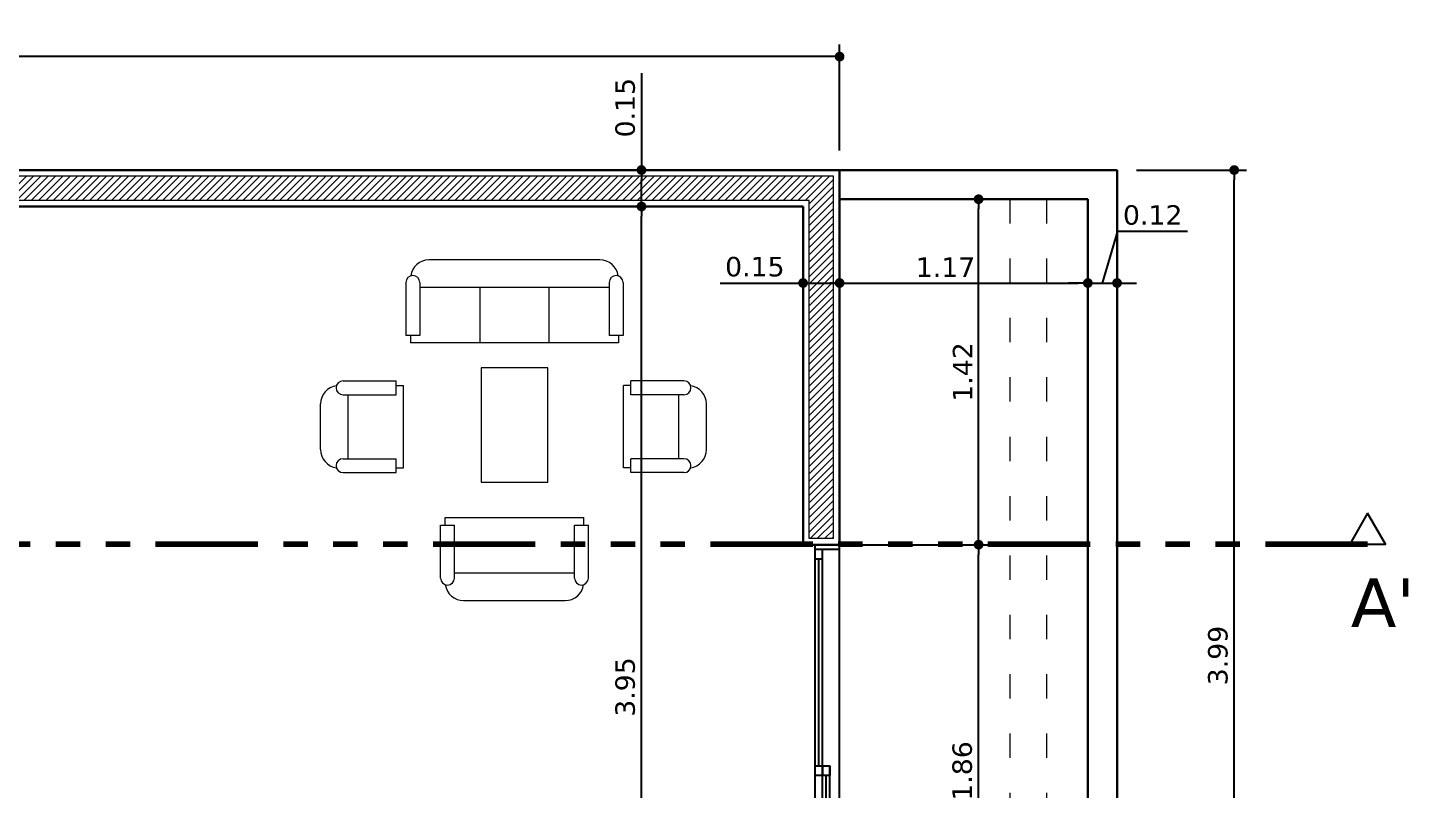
# Model space of a CAD drawing. Header units: millimetres. Extents: x -106 to 2534, y 21 to 2786.
# Drawn here: x 1168.44 to 1174.11, y 1367.82 to 1370.95 of the extents above; entities that cross this region are included whole.
import ezdxf

# ---------------------------------------------------------------- set-up
doc = ezdxf.new("R2010")
doc.units = ezdxf.units.MM
doc.linetypes.add('ACAD_ISO03W100', pattern=[30, 12, -18])
doc.linetypes.add('ACAD_ISO14W100', pattern=[24, 12, -3, 0, -3, 0, -3, 0, -3])
for name, color, linetype, lineweight in [('achurado', 142, 'Continuous', 9), ('cotas 02', 132, 'Continuous', 13), ('L. corte', 106, 'ACAD_ISO14W100', 80), ('marco', 54, 'Continuous', 25), ('meson', 120, 'Continuous', 30), ('MOBILIARIO', 132, 'Continuous', 20), ('muros', 20, 'Continuous', 30), ('punteada', 210, 'ACAD_ISO03W100', 13), ('textos', 116, 'Continuous', 40)]:
    doc.layers.add(name, color=color, linetype=linetype, lineweight=lineweight)
doc.styles.get("Standard").update_dxf_attribs({"font": 'verdana.ttf'})
doc.dimstyles.new('cota 1.50', dxfattribs={"dimtxt": 0.08, "dimasz": 0.04, "dimexe": 0.05, "dimexo": 0.08, "dimgap": 0.025, "dimtad": 1, "dimdsep": 46, "dimtxsty": 'Standard', "dimblk": 'DOT', "dimcen": 2.5, "dimadec": 0, "dimazin": 0, "dimtm": 1e-09, "dimtfac": 1, "dimtmove": 0, "dimatfit": 3, "dimfxl": 1, "dimarcsym": 0})

# ---------------------------------------------------------------- blocks, each defined once
blk = doc.blocks.new('*U20')
at = {"layer": 'MOBILIARIO'}
for p, q in [((842.0944, 544.652), (841.6768, 544.652)), ((841.5819, 544.5592), (841.5819, 544.3415)), ((841.6388, 544.5592), (841.6388, 544.3415)), ((842.1324, 544.5592), (842.1324, 544.3415)), ((842.1893, 544.5592), (842.1893, 544.3415)), ((842.1324, 544.5381), (841.6388, 544.5381)), ((841.6388, 544.3415), (841.5819, 544.3415)), ((841.6009, 544.3415), (841.6009, 544.3103)), ((842.1893, 544.3415), (842.1324, 544.3415)), ((842.1703, 544.3415), (842.1703, 544.3103)), ((842.1703, 544.3103), (841.6009, 544.3103)), ((841.189, 544.1256), (841.4067, 544.1256)), ((841.4067, 544.1256), (841.4067, 544.0687)), ((841.4067, 544.1066), (841.4379, 544.1066)), ((841.4379, 544.1066), (841.4379, 543.7677)), ((842.3722, 544.1066), (842.341, 544.1066)), ((842.341, 544.1066), (842.341, 543.7677)), ((842.3722, 544.1256), (842.3722, 544.0687)), ((842.5899, 544.1256), (842.3722, 544.1256)), ((841.0962, 544.0307), (841.0962, 543.8436)), ((841.189, 544.0687), (841.4067, 544.0687)), ((841.2101, 544.0687), (841.2101, 543.8056)), ((842.5899, 544.0687), (842.3722, 544.0687)), ((842.5687, 544.0687), (842.5687, 543.8056)), ((842.6826, 544.0307), (842.6826, 543.8436)), ((841.189, 543.8056), (841.4067, 543.8056)), ((841.4067, 543.8056), (841.4067, 543.7487)), ((842.3722, 543.8056), (842.3722, 543.7487)), ((842.5899, 543.8056), (842.3722, 543.8056)), ((841.189, 543.7487), (841.4067, 543.7487)), ((841.4067, 543.7677), (841.4379, 543.7677)), ((842.3722, 543.7677), (842.341, 543.7677)), ((842.5899, 543.7487), (842.3722, 543.7487)), ((841.4585, 543.5617), (841.4585, 543.5929)), ((841.4585, 543.5929), (842.3127, 543.5929)), ((841.7432, 543.5929), (841.7432, 543.3651)), ((842.028, 543.3651), (842.028, 543.5929)), ((842.3127, 543.5617), (842.3127, 543.5929)), ((841.4395, 543.5617), (841.4965, 543.5617)), ((841.4395, 543.3439), (841.4395, 543.5617)), ((841.4965, 543.3439), (841.4965, 543.5617)), ((842.2747, 543.5617), (842.3317, 543.5617)), ((842.2747, 543.3439), (842.2747, 543.5617)), ((842.3317, 543.3439), (842.3317, 543.5617)), ((841.4965, 543.3651), (842.2747, 543.3651)), ((841.5344, 543.2512), (842.2368, 543.2512))]:
    blk.add_line(p, q, dxfattribs=at)
blk.add_lwpolyline([(842.022, 543.6947), (842.022, 544.1653), (841.7491, 544.1653), (841.7491, 543.6947)], close=True, dxfattribs=at)
for centre, radius, start, end in [((841.6768, 544.576), 0.0759, 90, 172.2399), ((842.0944, 544.576), 0.0759, 7.7601, 90), ((841.6104, 544.5592), 0.0285, 0, 180), ((842.1608, 544.5592), 0.0285, 0, 180), ((841.1722, 544.0307), 0.0759, 97.7601, 180), ((841.189, 544.0971), 0.0285, 90, 270), ((842.5899, 544.0971), 0.0285, 270, 90), ((842.6067, 544.0307), 0.0759, 0, 82.2399), ((841.1722, 543.8436), 0.0759, 180, 262.2399), ((841.189, 543.7772), 0.0285, 90, 270), ((842.5899, 543.7772), 0.0285, 270, 90), ((842.6067, 543.8436), 0.0759, 277.7601, 0), ((841.468, 543.3439), 0.0285, 180, 0), ((841.5344, 543.3271), 0.0759, 187.7601, 270), ((842.2368, 543.3271), 0.0759, 270, 352.2399), ((842.3032, 543.3439), 0.0285, 180, 0)]:
    blk.add_arc(centre, radius, start, end, dxfattribs=at)
blk = doc.blocks.new('_Dot')
at = {"color": 0, "linetype": 'ByBlock', "lineweight": -2}
blk.add_line((-0.5, 0), (-1, 0), dxfattribs=at)
at = {"color": 0, "linetype": 'ByBlock', "const_width": 0.5}
blk.add_lwpolyline([(-0.25, 0, 1), (0.25, 0, 1)], format="xyb", close=True, dxfattribs=at)
blk = doc.blocks.new('*D34')
at = {"layer": 'cotas 02', "color": 0, "lineweight": -2, "transparency": 16777216}
for p, q in [((1158.6375, 1370.4408), (1158.6375, 1370.8771)), ((1171.7775, 1370.4408), (1171.7775, 1370.8771)), ((1171.7375, 1370.8271), (1158.6775, 1370.8271))]:
    blk.add_line(p, q, dxfattribs=at)
at = {"layer": 'Defpoints', "color": 0, "transparency": 16777216}
for p in [(1158.6375, 1370.8271), (1158.6375, 1370.3608), (1171.7775, 1370.3608)]:
    blk.add_point(p, dxfattribs=at)
at = {"layer": 'cotas 02', "color": 0, "lineweight": -2, "transparency": 16777216, "xscale": 0.03999999999999999, "yscale": 0.03999999999999999, "zscale": 0.03999999999999999, "rotation": 180}
blk.add_blockref('_Dot', (1158.6375, 1370.8271), dxfattribs=at)
at = {"layer": 'cotas 02', "color": 0, "lineweight": -2, "transparency": 16777216, "xscale": 0.03999999999999999, "yscale": 0.03999999999999999, "zscale": 0.03999999999999999}
blk.add_blockref('_Dot', (1171.7775, 1370.8271), dxfattribs=at)
at = {"layer": 'cotas 02', "color": 0, "transparency": 16777216, "insert": (1165.2075, 1370.8937), "char_height": 0.08, "attachment_point": 5}
blk.add_mtext('13.14', dxfattribs=at)
blk = doc.blocks.new('*D60')
at = {"layer": 'cotas 02', "color": 0, "lineweight": -2, "transparency": 16777216}
for p, q in [((1171.6275, 1370.1308), (1171.6275, 1369.8464)), ((1171.7775, 1368.9034), (1171.7775, 1369.9464)), ((1171.2868, 1369.8964), (1171.6275, 1369.8964)), ((1171.6675, 1369.8964), (1171.7375, 1369.8964))]:
    blk.add_line(p, q, dxfattribs=at)
at = {"layer": 'Defpoints', "color": 0, "transparency": 16777216}
for p in [(1171.6275, 1370.2108), (1171.7775, 1369.8964), (1171.7775, 1368.8234)]:
    blk.add_point(p, dxfattribs=at)
at = {"layer": 'cotas 02', "color": 0, "lineweight": -2, "transparency": 16777216, "xscale": 0.03999999999999999, "yscale": 0.03999999999999999, "zscale": 0.03999999999999999, "rotation": 180}
blk.add_blockref('_Dot', (1171.6275, 1369.8964), dxfattribs=at)
at = {"layer": 'cotas 02', "color": 0, "lineweight": -2, "transparency": 16777216, "xscale": 0.03999999999999999, "yscale": 0.03999999999999999, "zscale": 0.03999999999999999}
blk.add_blockref('_Dot', (1171.7775, 1369.8964), dxfattribs=at)
at = {"layer": 'cotas 02', "color": 0, "transparency": 16777216, "insert": (1171.4291, 1369.963), "char_height": 0.08, "attachment_point": 5}
blk.add_mtext('0.15', dxfattribs=at)
blk = doc.blocks.new('*D61')
at = {"layer": 'cotas 02', "color": 0, "lineweight": -2, "transparency": 16777216}
for p, q in [((1171.6275, 1369.7758), (1171.6275, 1369.9464)), ((1172.7975, 1369.9764), (1172.7975, 1369.9464)), ((1171.6675, 1369.8964), (1172.7575, 1369.8964))]:
    blk.add_line(p, q, dxfattribs=at)
at = {"layer": 'Defpoints', "color": 0, "transparency": 16777216}
for p in [(1172.7975, 1369.8964), (1172.7975, 1369.8964), (1171.6275, 1369.6958)]:
    blk.add_point(p, dxfattribs=at)
at = {"layer": 'cotas 02', "color": 0, "lineweight": -2, "transparency": 16777216, "xscale": 0.03999999999999999, "yscale": 0.03999999999999999, "zscale": 0.03999999999999999, "rotation": 180}
blk.add_blockref('_Dot', (1171.6275, 1369.8964), dxfattribs=at)
at = {"layer": 'cotas 02', "color": 0, "lineweight": -2, "transparency": 16777216, "xscale": 0.03999999999999999, "yscale": 0.03999999999999999, "zscale": 0.03999999999999999}
blk.add_blockref('_Dot', (1172.7975, 1369.8964), dxfattribs=at)
at = {"layer": 'cotas 02', "color": 0, "transparency": 16777216, "insert": (1172.2125, 1369.9615), "char_height": 0.08, "attachment_point": 5}
blk.add_mtext('1.17', dxfattribs=at)
blk = doc.blocks.new('*D62')
at = {"layer": 'cotas 02', "color": 0, "lineweight": -2, "transparency": 16777216}
for p, q in [((1172.8575, 1369.8964), (1172.9212, 1370.1089)), ((1172.9212, 1370.1089), (1173.2066, 1370.1089)), ((1172.7975, 1369.9764), (1172.7975, 1369.9464)), ((1172.9175, 1369.9625), (1172.9175, 1369.9464)), ((1172.7575, 1369.8964), (1172.7175, 1369.8964)), ((1172.7975, 1369.8964), (1172.9175, 1369.8964)), ((1172.7975, 1369.8964), (1172.9175, 1369.8964)), ((1172.9575, 1369.8964), (1172.9975, 1369.8964))]:
    blk.add_line(p, q, dxfattribs=at)
at = {"layer": 'Defpoints', "color": 0, "transparency": 16777216}
for p in [(1172.7975, 1369.8964), (1172.9175, 1369.8964), (1172.9175, 1369.8825)]:
    blk.add_point(p, dxfattribs=at)
at = {"layer": 'cotas 02', "color": 0, "lineweight": -2, "transparency": 16777216, "xscale": 0.03999999999999999, "yscale": 0.03999999999999999, "zscale": 0.03999999999999999}
blk.add_blockref('_Dot', (1172.7975, 1369.8964), dxfattribs=at)
at = {"layer": 'cotas 02', "color": 0, "lineweight": -2, "transparency": 16777216, "xscale": 0.03999999999999999, "yscale": 0.03999999999999999, "zscale": 0.03999999999999999, "rotation": 180}
blk.add_blockref('_Dot', (1172.9175, 1369.8964), dxfattribs=at)
at = {"layer": 'cotas 02', "color": 0, "transparency": 16777216, "insert": (1173.0639, 1370.1755), "char_height": 0.08, "attachment_point": 5}
blk.add_mtext('0.12', dxfattribs=at)
blk = doc.blocks.new('*D68')
at = {"layer": 'cotas 02', "color": 0, "lineweight": -2, "transparency": 16777216}
for p, q in [((1170.9496, 1370.2108), (1170.9134, 1370.2108)), ((1170.9634, 1366.3008), (1170.9634, 1370.1708)), ((1170.8475, 1366.2608), (1171.0134, 1366.2608))]:
    blk.add_line(p, q, dxfattribs=at)
at = {"layer": 'Defpoints', "color": 0, "transparency": 16777216}
for p in [(1170.9634, 1370.2108), (1171.0296, 1370.2108), (1170.7675, 1366.2608)]:
    blk.add_point(p, dxfattribs=at)
at = {"layer": 'cotas 02', "color": 0, "lineweight": -2, "transparency": 16777216, "xscale": 0.03999999999999999, "yscale": 0.03999999999999999, "zscale": 0.03999999999999999}
for p, rotation in [((1170.9634, 1370.2108), 90), ((1170.9634, 1366.2608), 270)]:
    blk.add_blockref('_Dot', p, dxfattribs=dict(at, rotation=rotation))
at = {"layer": 'cotas 02', "color": 0, "transparency": 16777216, "insert": (1170.8968, 1368.2358), "char_height": 0.08, "attachment_point": 5, "rotation": 90}
blk.add_mtext('3.95', dxfattribs=at)
blk = doc.blocks.new('*D69')
at = {"layer": 'cotas 02', "color": 0, "lineweight": -2, "transparency": 16777216}
for p, q in [((1170.9634, 1370.7596), (1170.9634, 1370.3608)), ((1170.8973, 1370.3608), (1170.9134, 1370.3608)), ((1170.9634, 1370.2508), (1170.9634, 1370.3208)), ((1170.9496, 1370.2108), (1170.9134, 1370.2108))]:
    blk.add_line(p, q, dxfattribs=at)
at = {"layer": 'Defpoints', "color": 0, "transparency": 16777216}
for p in [(1170.9634, 1370.3608), (1170.9773, 1370.3608), (1171.0296, 1370.2108)]:
    blk.add_point(p, dxfattribs=at)
at = {"layer": 'cotas 02', "color": 0, "lineweight": -2, "transparency": 16777216, "xscale": 0.03999999999999999, "yscale": 0.03999999999999999, "zscale": 0.03999999999999999}
for p, rotation in [((1170.9634, 1370.3608), 90), ((1170.9634, 1370.2108), 270)]:
    blk.add_blockref('_Dot', p, dxfattribs=dict(at, rotation=rotation))
at = {"layer": 'cotas 02', "color": 0, "transparency": 16777216, "insert": (1170.8968, 1370.6172), "char_height": 0.08, "attachment_point": 5, "rotation": 90}
blk.add_mtext('0.15', dxfattribs=at)
blk = doc.blocks.new('*U406')
at = {"layer": 'marco'}
for p, q in [((881.8686, 521.3227), (881.8686, 519.4627)), ((881.8686, 521.3027), (881.9686, 521.3027)), ((881.9086, 521.3027), (881.9086, 520.3718)), ((881.9386, 521.3027), (881.9386, 519.4827)), ((881.9686, 521.3227), (881.9686, 519.4627)), ((881.9086, 521.2627), (881.9386, 521.2627)), ((881.9236, 521.2627), (881.9236, 520.4118)), ((881.9086, 520.4118), (881.9386, 520.4118)), ((881.9086, 520.3718), (881.9086, 520.4118)), ((881.9386, 520.4118), (881.9386, 520.3718)), ((881.9386, 520.4118), (881.9686, 520.4118)), ((881.9386, 520.3718), (881.9386, 520.4118)), ((881.9686, 520.4118), (881.9686, 520.3718)), ((881.9386, 520.3718), (881.9086, 520.3718)), ((881.9686, 520.3718), (881.9386, 520.3718)), ((881.9536, 520.3718), (881.9536, 519.5227)), ((881.9386, 519.5227), (881.9686, 519.5227)), ((881.8686, 519.4827), (881.9686, 519.4827))]:
    blk.add_line(p, q, dxfattribs=at)
blk = doc.blocks.new('*D437')
at = {"layer": 'cotas 02', "color": 0, "lineweight": -2, "transparency": 16777216}
for p, q in [((1172.9975, 1370.3608), (1173.4488, 1370.3608)), ((1173.3988, 1366.4097), (1173.3988, 1370.3208)), ((1172.9975, 1366.3697), (1173.4488, 1366.3697))]:
    blk.add_line(p, q, dxfattribs=at)
at = {"layer": 'Defpoints', "color": 0, "transparency": 16777216}
for p in [(1172.9175, 1370.3608), (1173.3988, 1370.3608), (1172.9175, 1366.3697)]:
    blk.add_point(p, dxfattribs=at)
at = {"layer": 'cotas 02', "color": 0, "lineweight": -2, "transparency": 16777216, "xscale": 0.03999999999999999, "yscale": 0.03999999999999999, "zscale": 0.03999999999999999}
for p, rotation in [((1173.3988, 1370.3608), 90), ((1173.3988, 1366.3697), 270)]:
    blk.add_blockref('_Dot', p, dxfattribs=dict(at, rotation=rotation))
at = {"layer": 'cotas 02', "color": 0, "transparency": 16777216, "insert": (1173.3322, 1368.3652), "char_height": 0.08, "attachment_point": 5, "rotation": 90}
blk.add_mtext('3.99', dxfattribs=at)
blk = doc.blocks.new('*D442')
at = {"layer": 'achurado', "color": 0, "lineweight": -2, "transparency": 16777216}
for p, q in [((1171.8575, 1368.8208), (1172.3985, 1368.8208)), ((1172.3485, 1367.0008), (1172.3485, 1368.7808)), ((1171.8575, 1366.9608), (1172.3985, 1366.9608))]:
    blk.add_line(p, q, dxfattribs=at)
at = {"layer": 'Defpoints', "color": 0, "transparency": 16777216}
for p in [(1171.7775, 1368.8208), (1172.3485, 1368.8208), (1171.7775, 1366.9608)]:
    blk.add_point(p, dxfattribs=at)
at = {"layer": 'achurado', "color": 0, "lineweight": -2, "transparency": 16777216, "xscale": 0.03999999999999999, "yscale": 0.03999999999999999, "zscale": 0.03999999999999999}
for p, rotation in [((1172.3485, 1368.8208), 90), ((1172.3485, 1366.9608), 270)]:
    blk.add_blockref('_Dot', p, dxfattribs=dict(at, rotation=rotation))
at = {"layer": 'achurado', "color": 0, "transparency": 16777216, "insert": (1172.2817, 1367.8908), "char_height": 0.08, "attachment_point": 5, "rotation": 90}
blk.add_mtext('1.86', dxfattribs=at)
blk = doc.blocks.new('*D443')
at = {"layer": 'achurado', "color": 0, "lineweight": -2, "transparency": 16777216}
for p, q in [((1172.2685, 1370.2408), (1172.2985, 1370.2408)), ((1172.3485, 1368.8608), (1172.3485, 1370.2008)), ((1171.8575, 1368.8208), (1172.3985, 1368.8208))]:
    blk.add_line(p, q, dxfattribs=at)
at = {"layer": 'Defpoints', "color": 0, "transparency": 16777216}
for p in [(1172.3485, 1370.2408), (1172.3485, 1370.2408), (1171.7775, 1368.8208)]:
    blk.add_point(p, dxfattribs=at)
at = {"layer": 'achurado', "color": 0, "lineweight": -2, "transparency": 16777216, "xscale": 0.03999999999999999, "yscale": 0.03999999999999999, "zscale": 0.03999999999999999}
for p, rotation in [((1172.3485, 1370.2408), 90), ((1172.3485, 1368.8208), 270)]:
    blk.add_blockref('_Dot', p, dxfattribs=dict(at, rotation=rotation))
at = {"layer": 'achurado', "color": 0, "transparency": 16777216, "insert": (1172.2827, 1369.5308), "char_height": 0.08, "attachment_point": 5, "rotation": 90}
blk.add_mtext('1.42', dxfattribs=at)

msp = doc.modelspace()

# ---------------------------------------------------------------- hatches: boundary and pattern name
at = {"layer": 'achurado'}
h = msp.add_hatch(dxfattribs=at)
h.set_pattern_fill('JIS_WOOD', color=256, scale=0.03, style=0)
h.paths.add_polyline_path([(1158.7625, 1370.2358), (1158.7625, 1366.2358), (1160.9525, 1366.2358), (1160.9525, 1366.1358), (1158.7625, 1366.1358), (1158.7625, 1363.3258), (1161.8225, 1363.3258), (1161.8225, 1366.2358), (1161.9225, 1366.2358), (1161.9225, 1363.3258), (1164.6225, 1363.3258), (1164.6225, 1366.1358), (1162.8225, 1366.1358), (1162.8225, 1366.2358), (1166.7725, 1366.2358), (1166.7725, 1366.1358), (1164.6925, 1366.1358), (1164.6925, 1363.3258), (1167.6225, 1363.3258), (1167.6225, 1366.2358), (1167.6925, 1366.2358), (1167.6925, 1363.3258), (1170.5425, 1363.3258), (1170.5425, 1363.8558), (1170.6425, 1363.8558), (1170.6425, 1363.3258), (1171.7525, 1363.3258), (1171.7525, 1363.2258), (1158.6625, 1363.2258), (1158.6625, 1370.3358), (1171.7525, 1370.3358), (1171.7525, 1368.8458), (1171.6525, 1368.8458), (1171.6525, 1370.2358), (1164.6925, 1370.2358), (1164.6925, 1369.2058), (1164.6225, 1369.2058), (1164.6225, 1370.2358), (1161.5025, 1370.2358), (1161.5025, 1368.0658), (1162.3225, 1368.0658), (1162.3225, 1367.9658), (1160.7225, 1367.9658), (1160.7225, 1368.0658), (1161.4025, 1368.0658), (1161.4025, 1370.2358), (1159.0925, 1370.2358), (1159.0925, 1369.3658), (1160.0525, 1369.3658), (1160.0525, 1367.1058), (1159.9525, 1367.1058), (1159.9525, 1369.2658), (1158.9925, 1369.2658), (1158.9925, 1370.2358)])

# ---------------------------------------------------------------- linework, layer by layer
msp.add_lwpolyline([(1173.947, 1368.9503), (1173.8737, 1368.8234), (1174.0203, 1368.8234)], close=True)
for p, q in [((1171.7525, 1370.3358), (1158.6625, 1370.3358)), ((1171.7525, 1368.8458), (1171.7525, 1370.3358)), ((1171.6525, 1370.2358), (1164.6925, 1370.2358)), ((1171.6525, 1368.8458), (1171.6525, 1370.2358)), ((1171.7525, 1368.8458), (1171.6525, 1368.8458))]:
    msp.add_line(p, q, dxfattribs=at)
at = {"layer": 'L. corte', "ltscale": 0.035}
msp.add_line((1173.947, 1368.8234), (1157.6769, 1368.8234), dxfattribs=at)
at = {"layer": 'meson'}
for p, q in [((1171.7775, 1370.3608), (1172.7975, 1370.3608)), ((1171.7775, 1370.3608), (1172.9175, 1370.3608)), ((1172.9175, 1366.3697), (1172.9175, 1370.3608)), ((1171.7775, 1370.2408), (1172.7975, 1370.2408)), ((1172.7975, 1366.3697), (1172.7975, 1370.2408))]:
    msp.add_line(p, q, dxfattribs=at)
at = {"layer": 'muros'}
for p, q in [((1171.7775, 1370.3608), (1158.6375, 1370.3608)), ((1158.6375, 1370.3608), (1171.7775, 1370.3608)), ((1171.7775, 1368.8208), (1171.7775, 1370.3608)), ((1171.7775, 1370.3608), (1171.7775, 1368.8208)), ((1171.6275, 1370.2108), (1164.7175, 1370.2108)), ((1171.6275, 1368.8208), (1171.6275, 1370.2108)), ((1171.7775, 1368.8208), (1171.6275, 1368.8208))]:
    msp.add_line(p, q, dxfattribs=at)
at = {"layer": 'punteada', "ltscale": 0.008}
for p, q in [((1172.4775, 1370.2408), (1172.4775, 1367.4423)), ((1172.6275, 1370.2408), (1172.6275, 1367.4423))]:
    msp.add_line(p, q, dxfattribs=at)

# ---------------------------------------------------------------- block references
at = {"layer": 'MOBILIARIO', "rotation": 180}
msp.add_blockref('*U20', (2012.327, 1913.2428), dxfattribs=at)
at = {"layer": 'punteada', "rotation": 180}
msp.add_blockref('*U406', (2053.646, 1888.2834), dxfattribs=at)

# ---------------------------------------------------------------- texts
at = {"layer": 'textos', "insert": (1173.8777, 1368.6822), "char_height": 0.2, "width": 5.372119, "attachment_point": 1}
msp.add_mtext("A'", dxfattribs=at)

# ---------------------------------------------------------------- dimensions: what is measured, and where the dimension line sits
at = {"layer": 'achurado'}
for base, p1, p2, picture, middle in [((1172.3485, 1370.2408), (1171.7775, 1368.8208), (1172.3485, 1370.2408), '*D443', (1172.2827, 1369.5308)), ((1172.3485, 1368.8208), (1171.7775, 1366.9608), (1171.7775, 1368.8208), '*D442', (1172.2817, 1367.8908))]:
    dim = msp.add_linear_dim(base=base, p1=p1, p2=p2, angle=90, dimstyle='cota 1.50', override={"dimtmove": 1, "dimfxl": 0.04}, dxfattribs=at)
    dim.commit()
    dim.dimension.update_dxf_attribs({"geometry": picture, "text_midpoint": middle})
at = {"layer": 'cotas 02'}
dim = msp.add_linear_dim(base=(1158.6375, 1370.8271), p1=(1171.7775, 1370.3608), p2=(1158.6375, 1370.3608), dimstyle='cota 1.50', dxfattribs=at)
dim.commit()
dim.dimension.update_dxf_attribs({"geometry": '*D34', "text_midpoint": (1165.2075, 1370.8937)})
dim = msp.add_linear_dim(base=(1170.9634, 1370.3608), p1=(1171.0296, 1370.2108), p2=(1170.9773, 1370.3608), angle=270, dimstyle='cota 1.50', override={"dimtmove": 1}, dxfattribs=at)
dim.commit()
dim.dimension.update_dxf_attribs({"geometry": '*D69', "text_midpoint": (1170.9691, 1370.6172), "dimtype": 160})
for base, p1, p2, angle, picture, middle in [((1173.3988, 1370.3608), (1172.9175, 1366.3697), (1172.9175, 1370.3608), 90, '*D437', (1173.3322, 1368.3652)), ((1170.9634, 1370.2108), (1170.7675, 1366.2608), (1171.0296, 1370.2108), 270, '*D68', (1170.8968, 1368.2358))]:
    dim = msp.add_linear_dim(base=base, p1=p1, p2=p2, angle=angle, dimstyle='cota 1.50', override={"dimtmove": 1}, dxfattribs=at)
    dim.commit()
    dim.dimension.update_dxf_attribs({"geometry": picture, "text_midpoint": middle})
dim = msp.add_linear_dim(base=(1171.7775, 1369.8964), p1=(1171.6275, 1370.2108), p2=(1171.7775, 1368.8234), dimstyle='cota 1.50', override={"dimtmove": 1}, dxfattribs=at)
dim.commit()
dim.dimension.update_dxf_attribs({"geometry": '*D60', "text_midpoint": (1171.4291, 1369.9143), "dimtype": 160})
for base, p1, p2, picture, middle in [((1172.9175, 1369.8964), (1172.7975, 1369.8964), (1172.9175, 1369.8825), '*D62', (1172.9462, 1370.1755)), ((1172.7975, 1369.8964), (1171.6275, 1369.6958), (1172.7975, 1369.8964), '*D61', (1172.2125, 1369.9615))]:
    dim = msp.add_linear_dim(base=base, p1=p1, p2=p2, dimstyle='cota 1.50', override={"dimtmove": 1}, dxfattribs=at)
    dim.commit()
    dim.dimension.update_dxf_attribs({"geometry": picture, "text_midpoint": middle})

doc.saveas('drawing.dxf')
